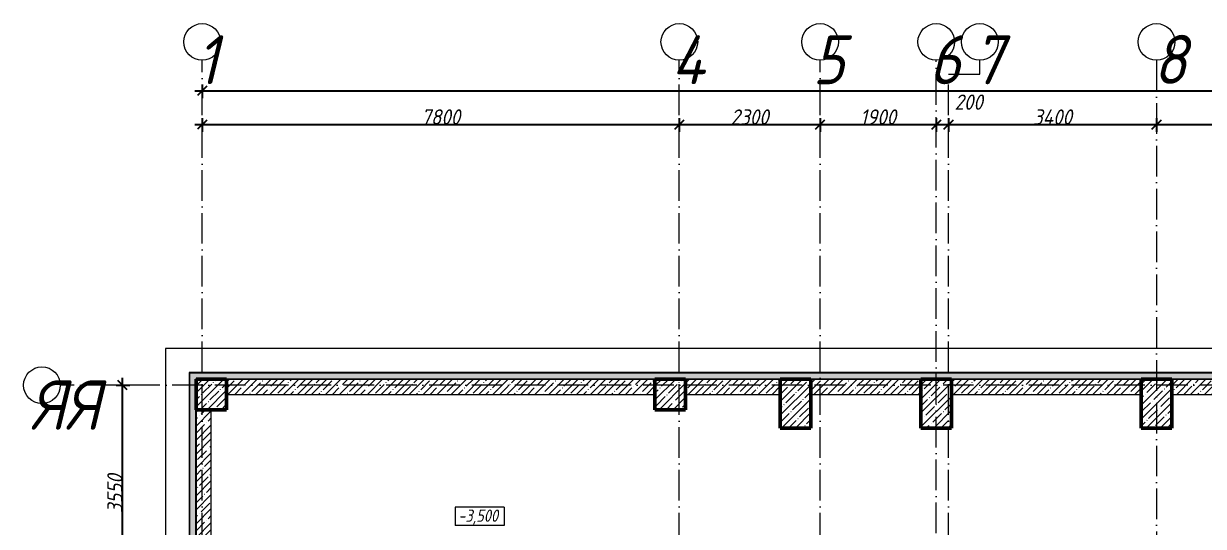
# Model space of a CAD drawing. Header units: millimetres. Extents: x -606178 to 312196, y -19338 to 632709.
# Drawn here: x -605336 to -586050, y 535068 to 543287 of the extents above; entities that cross this region are included whole.
import ezdxf

# ---------------------------------------------------------------- set-up
doc = ezdxf.new("R2010")
doc.units = ezdxf.units.MM
doc.linetypes.add('50_200_ШТРИХ_1Т_ш5_п1_п1_', pattern=[700, 500, -100, 0, -100])
for name, color, linetype, lineweight in [('A-____-____-DIMS', 7, 'Continuous', 9), ('A-FLOR-____-OTLN', 7, 'Continuous', 9), ('A-WALL-____-MCUT', 7, 'Continuous', 13), ('A-WALL-____-MCUT-1', 7, 'Continuous', 9), ('A-WALL-____-MCUT-3', 7, 'Continuous', 9), ('A-WALL-____-PATT-1', 7, 'Continuous', 9), ('A-WALL-FNSH-MCUT-1', 7, 'Continuous', 9), ('G-____-____-DIMS', 7, 'Continuous', 9), ('S-COLS-____-MCUT', 7, 'Continuous', 50), ('S-COLS-____-OTLN', 7, 'Continuous', 9), ('S-GRID-____-IDEN', 7, 'Continuous', 9), ('S-GRID-____-OTLN', 7, 'Continuous', 9), ('S-GRID-____-OTLN-1', 7, '50_200_ШТРИХ_1Т_ш5_п1_п1_', 9)]:
    doc.layers.add(name, color=color, linetype=linetype, lineweight=lineweight)
doc.styles.add('ISOCPEUR_I', font='isocpeui.ttf', dxfattribs={"width": 0.9, "height": 2.5})
doc.styles.add('ISOCPEUR_I_2', font='isocpeui.ttf', dxfattribs={"width": 0.85, "height": 2.3})
doc.styles.add('ISOCPEUR_I_9', font='isocpeui.ttf', dxfattribs={"width": 0.9, "height": 250})
doc.dimstyles.new('ISO-2_5_0_9К_БОЛЬШОЙ_ОСИ', dxfattribs={"dimscale": 304.8, "dimtxt": 248.995294, "dimasz": 0.492126, "dimexe": 0.393701, "dimexo": 0, "dimgap": 0, "dimtad": 1, "dimdec": 0, "dimzin": 0, "dimdsep": 46, "dimtxsty": 'ISOCPEUR_I_9', "dimblk1": 'OBLIQUE', "dimblk2": 'OBLIQUE', "dimsah": 1, "dimcen": 0.09, "dimdle": 0.393701, "dimazin": 0, "dimtfac": 1, "dimtdec": 4, "dimtix": 1, "dimtmove": 0, "dimatfit": 3, "dimfxl": 1, "dimtvp": 1, "dimtolj": 1, "dimtzin": 0, "dimarcsym": 2})
doc.dimstyles.new('ISO-2_5_0_9К_БОЛЬШОЙ_ОСИ_1', dxfattribs={"dimscale": 304.8, "dimtxt": 248.995294, "dimasz": 0.492126, "dimexe": 0.393701, "dimexo": 0, "dimgap": 0, "dimtad": 1, "dimdec": 0, "dimzin": 0, "dimdsep": 46, "dimtxsty": 'ISOCPEUR_I_9', "dimblk1": 'OBLIQUE', "dimblk2": 'OBLIQUE', "dimsah": 1, "dimcen": 0.09, "dimdle": 0.393701, "dimazin": 0, "dimtfac": 1, "dimtdec": 4, "dimtix": 1, "dimtmove": 1, "dimatfit": 3, "dimfxl": 1, "dimtvp": 1, "dimtolj": 1, "dimtzin": 0, "dimarcsym": 2})
doc.dimstyles.new('ISO-2_5_0_9К_БОЛЬШОЙ_ОСИ_2', dxfattribs={"dimscale": 304.8, "dimtxt": 248.995294, "dimasz": 0.492126, "dimexe": 0.393701, "dimexo": 0, "dimgap": 0, "dimtad": 1, "dimdec": 0, "dimzin": 0, "dimdsep": 46, "dimtxsty": 'ISOCPEUR_I_9', "dimblk1": 'OBLIQUE', "dimblk2": 'OBLIQUE', "dimsah": 1, "dimcen": 0.09, "dimdle": 0.393701, "dimazin": 0, "dimtfac": 1, "dimtdec": 4, "dimtix": 1, "dimtmove": 2, "dimatfit": 3, "dimfxl": 1, "dimtvp": 1, "dimtolj": 1, "dimtzin": 0, "dimarcsym": 2})
pattern_1 = [(45, (-600067.05, 451794.26), (-114.04925, 114.04925), []), (45, (-599953, 451794.26), (-114.04925, 114.04925), [201.612, -40.322, 3.353, -36.97])]
pattern_2 = [(0, (-600067.05, 451794.26), (120.967, 69.841), [80.645, -161.29]), (120, (-600067.05, 451794.26), (-120.96808, 69.84086), [80.645, -161.29]), (60, (-600067.05, 451794.26), (-8e-05, 139.68186), [0, -161.29, 80.645, 0])]

# ---------------------------------------------------------------- blocks, each defined once
blk = doc.blocks.new('BSC_Колонна _Прямоугольная - 500х800-25984396-АР1_Кладочный план подвала в осях 1-64_Ю-ЯЯ')
at = {"layer": 'S-COLS-____-OTLN'}
h = blk.add_hatch(dxfattribs=at)
h.set_pattern_fill('FP_2', color=256, style=0, pattern_type=2)
h.set_pattern_definition([(45, (-9650, -85281.04), (-114.04925, 114.04925), []), (45, (-9535.95, -85281.04), (-114.04925, 114.04925), [201.613, -40.323, 3.353, -36.97])])
h.paths.add_polyline_path([(-250, -400), (250, -400), (250, 400), (-250, 400)], flags=0)
at = {"layer": 'S-COLS-____-MCUT'}
for p, q in [((250, 400), (-250, 400)), ((-250, 400), (-250, -400)), ((250, -400), (250, 400)), ((-250, -400), (250, -400))]:
    blk.add_line(p, q, dxfattribs=at)
blk = doc.blocks.new('BSC_Колонна _Прямоугольная - 500х500-V20-АР1_Кладочный план подвала в осях 1-64_Ю-ЯЯ')
at = {"layer": 'S-COLS-____-OTLN'}
h = blk.add_hatch(dxfattribs=at)
h.set_pattern_fill('FP_26', color=256, style=0, pattern_type=2)
h.set_pattern_definition([(45, (2200, -85431.04), (-114.04925, 114.04925), []), (45, (2314.05, -85431.04), (-114.04925, 114.04925), [201.613, -40.323, 3.353, -36.97])])
h.paths.add_polyline_path([(-250, -250), (250, -250), (250, 250), (-250, 250)], flags=0)
at = {"layer": 'S-COLS-____-MCUT'}
for p, q in [((250, 250), (-250, 250)), ((-250, 250), (-250, -250)), ((250, -250), (250, 250)), ((-250, -250), (250, -250))]:
    blk.add_line(p, q, dxfattribs=at)
blk = doc.blocks.new('BSC_Колонна _Прямоугольная - 500х800-V56-АР1_Кладочный план подвала в осях 1-64_Ю-ЯЯ')
at = {"layer": 'S-COLS-____-OTLN'}
h = blk.add_hatch(dxfattribs=at)
h.set_pattern_fill('FP_69', color=256, style=0, pattern_type=2)
h.set_pattern_definition([(45, (-13250, -85281.04), (-114.04925, 114.04925), []), (45, (-13135.95, -85281.04), (-114.04925, 114.04925), [201.613, -40.323, 3.353, -36.97])])
h.paths.add_polyline_path([(-250, -400), (250, -400), (250, 400), (-250, 400)], flags=0)
at = {"layer": 'S-COLS-____-MCUT'}
for p, q in [((250, 400), (-250, 400)), ((-250, 400), (-250, -400)), ((250, -400), (250, 400)), ((-250, -400), (250, -400))]:
    blk.add_line(p, q, dxfattribs=at)
blk = doc.blocks.new('BSC_Колонна _Прямоугольная - 500х800-V101-АР1_Кладочный план подвала в осях 1-64_Ю-ЯЯ')
at = {"layer": 'S-COLS-____-OTLN'}
h = blk.add_hatch(dxfattribs=at)
h.set_pattern_fill('FP_117', color=256, style=0, pattern_type=2)
h.set_pattern_definition([(45, (-7350, -85281.04), (-114.04925, 114.04925), []), (45, (-7235.95, -85281.04), (-114.04925, 114.04925), [201.613, -40.323, 3.353, -36.97])])
h.paths.add_polyline_path([(-250, -400), (250, -400), (250, 400), (-250, 400)], flags=0)
at = {"layer": 'S-COLS-____-MCUT'}
for p, q in [((250, 400), (-250, 400)), ((-250, 400), (-250, -400)), ((250, -400), (250, 400)), ((-250, -400), (250, -400))]:
    blk.add_line(p, q, dxfattribs=at)
blk = doc.blocks.new('Ось сетки - Круг_Ø6_00__ISO-2_5_0_9K_-25732049-АР1_Кладочный план подвала в осях 1-64_Ю-ЯЯ')
at = {"layer": 'S-GRID-____-IDEN'}
blk.add_circle((0, 0), 3, dxfattribs=at)
blk = doc.blocks.new('_Oblique')
at = {"color": 0, "linetype": 'ByBlock', "lineweight": -2}
blk.add_line((-0.5, -0.5), (0.5, 0.5), dxfattribs=at)
blk = doc.blocks.new('*D3738')
at = {"layer": 'A-____-____-DIMS', "color": 0, "lineweight": -2, "transparency": 16777216}
for p, q in [((-603718, 533705), (-603718, 537495)), ((-603825, 537375), (-603598, 537375)), ((-603825, 533825), (-603598, 533825))]:
    blk.add_line(p, q, dxfattribs=at)
at = {"layer": 'Defpoints', "color": 0, "transparency": 16777216}
for p in [(-603825, 537375), (-603718, 537375), (-603825, 533825)]:
    blk.add_point(p, dxfattribs=at)
at = {"layer": 'A-____-____-DIMS', "color": 0, "lineweight": -2, "transparency": 16777216, "xscale": 150, "yscale": 150, "zscale": 150}
for p, rotation in [((-603718, 537375), 90), ((-603718, 533825), 270)]:
    blk.add_blockref('_Oblique', p, dxfattribs=dict(at, rotation=rotation))
at = {"layer": 'A-____-____-DIMS', "color": 0, "transparency": 16777216, "insert": (-603843, 535600), "char_height": 250, "width": 758.48, "attachment_point": 5, "rotation": 90, "style": 'ISOCPEUR_I_9'}
blk.add_mtext('\\A1;3550', dxfattribs=at)
blk = doc.blocks.new('*D3741')
at = {"layer": 'A-____-____-DIMS', "color": 0, "lineweight": -2, "transparency": 16777216}
for p, q in [((-602417, 541741), (-602417, 541515)), ((-594617, 541741), (-594617, 541515)), ((-602537, 541635), (-594497, 541635))]:
    blk.add_line(p, q, dxfattribs=at)
at = {"layer": 'Defpoints', "color": 0, "transparency": 16777216}
for p in [(-602417, 541741), (-594617, 541741), (-594617, 541635)]:
    blk.add_point(p, dxfattribs=at)
at = {"layer": 'A-____-____-DIMS', "color": 0, "lineweight": -2, "transparency": 16777216, "xscale": 150, "yscale": 150, "zscale": 150, "rotation": 180}
blk.add_blockref('_Oblique', (-602417, 541635), dxfattribs=at)
at = {"layer": 'A-____-____-DIMS', "color": 0, "lineweight": -2, "transparency": 16777216, "xscale": 150, "yscale": 150, "zscale": 150}
blk.add_blockref('_Oblique', (-594617, 541635), dxfattribs=at)
at = {"layer": 'A-____-____-DIMS', "color": 0, "transparency": 16777216, "insert": (-598517, 541761), "char_height": 250, "width": 758.48, "attachment_point": 5, "style": 'ISOCPEUR_I_9'}
blk.add_mtext('\\A1;7800', dxfattribs=at)
blk = doc.blocks.new('*D3742')
at = {"layer": 'A-____-____-DIMS', "color": 0, "lineweight": -2, "transparency": 16777216}
for p, q in [((-594617, 541741), (-594617, 541515)), ((-592317, 541741), (-592317, 541515)), ((-594737, 541635), (-592197, 541635))]:
    blk.add_line(p, q, dxfattribs=at)
at = {"layer": 'Defpoints', "color": 0, "transparency": 16777216}
for p in [(-594617, 541741), (-592317, 541741), (-592317, 541635)]:
    blk.add_point(p, dxfattribs=at)
at = {"layer": 'A-____-____-DIMS', "color": 0, "lineweight": -2, "transparency": 16777216, "xscale": 150, "yscale": 150, "zscale": 150, "rotation": 180}
blk.add_blockref('_Oblique', (-594617, 541635), dxfattribs=at)
at = {"layer": 'A-____-____-DIMS', "color": 0, "lineweight": -2, "transparency": 16777216, "xscale": 150, "yscale": 150, "zscale": 150}
blk.add_blockref('_Oblique', (-592317, 541635), dxfattribs=at)
at = {"layer": 'A-____-____-DIMS', "color": 0, "transparency": 16777216, "insert": (-593467, 541760), "char_height": 250, "width": 758.48, "attachment_point": 5, "style": 'ISOCPEUR_I_9'}
blk.add_mtext('\\A1;2300', dxfattribs=at)
blk = doc.blocks.new('*D3743')
at = {"layer": 'A-____-____-DIMS', "color": 0, "lineweight": -2, "transparency": 16777216}
for p, q in [((-592317, 541741), (-592317, 541515)), ((-590417, 541741), (-590417, 541515)), ((-592437, 541635), (-590297, 541635))]:
    blk.add_line(p, q, dxfattribs=at)
at = {"layer": 'Defpoints', "color": 0, "transparency": 16777216}
for p in [(-592317, 541741), (-590417, 541741), (-590417, 541635)]:
    blk.add_point(p, dxfattribs=at)
at = {"layer": 'A-____-____-DIMS', "color": 0, "lineweight": -2, "transparency": 16777216, "xscale": 150, "yscale": 150, "zscale": 150, "rotation": 180}
blk.add_blockref('_Oblique', (-592317, 541635), dxfattribs=at)
at = {"layer": 'A-____-____-DIMS', "color": 0, "lineweight": -2, "transparency": 16777216, "xscale": 150, "yscale": 150, "zscale": 150}
blk.add_blockref('_Oblique', (-590417, 541635), dxfattribs=at)
at = {"layer": 'A-____-____-DIMS', "color": 0, "transparency": 16777216, "insert": (-591367, 541760), "char_height": 250, "width": 701.02, "attachment_point": 5, "style": 'ISOCPEUR_I_9'}
blk.add_mtext('\\A1;1900', dxfattribs=at)
blk = doc.blocks.new('*D3744')
at = {"layer": 'A-____-____-DIMS', "color": 0, "lineweight": -2, "transparency": 16777216}
for p, q in [((-590417, 541741), (-590417, 541515)), ((-590217, 541741), (-590217, 541515)), ((-590537, 541635), (-590097, 541635))]:
    blk.add_line(p, q, dxfattribs=at)
at = {"layer": 'Defpoints', "color": 0, "transparency": 16777216}
for p in [(-590417, 541741), (-590217, 541741), (-590217, 541635)]:
    blk.add_point(p, dxfattribs=at)
at = {"layer": 'A-____-____-DIMS', "color": 0, "lineweight": -2, "transparency": 16777216, "xscale": 150, "yscale": 150, "zscale": 150, "rotation": 180}
blk.add_blockref('_Oblique', (-590417, 541635), dxfattribs=at)
at = {"layer": 'A-____-____-DIMS', "color": 0, "lineweight": -2, "transparency": 16777216, "xscale": 150, "yscale": 150, "zscale": 150}
blk.add_blockref('_Oblique', (-590217, 541635), dxfattribs=at)
at = {"layer": 'A-____-____-DIMS', "color": 0, "transparency": 16777216, "insert": (-590119, 542128), "char_height": 250, "width": 568.86, "attachment_point": 1, "line_spacing_factor": 1.149209, "style": 'ISOCPEUR_I_9'}
blk.add_mtext('\\A1;200', dxfattribs=at)
blk = doc.blocks.new('*D3745')
at = {"layer": 'A-____-____-DIMS', "color": 0, "lineweight": -2, "transparency": 16777216}
for p, q in [((-590217, 541741), (-590217, 541515)), ((-586817, 541741), (-586817, 541515)), ((-590337, 541635), (-586697, 541635))]:
    blk.add_line(p, q, dxfattribs=at)
at = {"layer": 'Defpoints', "color": 0, "transparency": 16777216}
for p in [(-590217, 541741), (-586817, 541741), (-586817, 541635)]:
    blk.add_point(p, dxfattribs=at)
at = {"layer": 'A-____-____-DIMS', "color": 0, "lineweight": -2, "transparency": 16777216, "xscale": 150, "yscale": 150, "zscale": 150, "rotation": 180}
blk.add_blockref('_Oblique', (-590217, 541635), dxfattribs=at)
at = {"layer": 'A-____-____-DIMS', "color": 0, "lineweight": -2, "transparency": 16777216, "xscale": 150, "yscale": 150, "zscale": 150}
blk.add_blockref('_Oblique', (-586817, 541635), dxfattribs=at)
at = {"layer": 'A-____-____-DIMS', "color": 0, "transparency": 16777216, "insert": (-588517, 541760), "char_height": 250, "width": 781.46, "attachment_point": 5, "style": 'ISOCPEUR_I_9'}
blk.add_mtext('\\A1;3400', dxfattribs=at)
blk = doc.blocks.new('*D3746')
at = {"layer": 'A-____-____-DIMS', "color": 0, "lineweight": -2, "transparency": 16777216}
for p, q in [((-586817, 541741), (-586817, 541515)), ((-582117, 541741), (-582117, 541515)), ((-586937, 541635), (-581997, 541635))]:
    blk.add_line(p, q, dxfattribs=at)
at = {"layer": 'Defpoints', "color": 0, "transparency": 16777216}
for p in [(-586817, 541741), (-582117, 541741), (-582117, 541635)]:
    blk.add_point(p, dxfattribs=at)
at = {"layer": 'A-____-____-DIMS', "color": 0, "lineweight": -2, "transparency": 16777216, "xscale": 150, "yscale": 150, "zscale": 150, "rotation": 180}
blk.add_blockref('_Oblique', (-586817, 541635), dxfattribs=at)
at = {"layer": 'A-____-____-DIMS', "color": 0, "lineweight": -2, "transparency": 16777216, "xscale": 150, "yscale": 150, "zscale": 150}
blk.add_blockref('_Oblique', (-582117, 541635), dxfattribs=at)
at = {"layer": 'A-____-____-DIMS', "color": 0, "transparency": 16777216, "insert": (-584467, 541761), "char_height": 250, "width": 781.46, "attachment_point": 5, "style": 'ISOCPEUR_I_9'}
blk.add_mtext('\\A1;4700', dxfattribs=at)
blk = doc.blocks.new('*D3780')
at = {"layer": 'A-____-____-DIMS', "color": 0, "lineweight": -2, "transparency": 16777216}
for p, q in [((-602537, 542187), (-551184, 542187)), ((-602417, 542293), (-602417, 542067)), ((-498797, 542187), (-550305, 542187)), ((-498917, 542293), (-498917, 542067))]:
    blk.add_line(p, q, dxfattribs=at)
at = {"layer": 'Defpoints', "color": 0, "transparency": 16777216}
for p in [(-602417, 542293), (-498917, 542293), (-498917, 542187)]:
    blk.add_point(p, dxfattribs=at)
at = {"layer": 'A-____-____-DIMS', "color": 0, "lineweight": -2, "transparency": 16777216, "xscale": 150, "yscale": 150, "zscale": 150, "rotation": 180}
blk.add_blockref('_Oblique', (-602417, 542187), dxfattribs=at)
at = {"layer": 'A-____-____-DIMS', "color": 0, "lineweight": -2, "transparency": 16777216, "xscale": 150, "yscale": 150, "zscale": 150}
blk.add_blockref('_Oblique', (-498917, 542187), dxfattribs=at)
at = {"layer": 'A-____-____-DIMS', "color": 0, "transparency": 16777216, "insert": (-551284, 542514), "char_height": 250, "width": 1080.26, "attachment_point": 1, "line_spacing_factor": 1.149209, "style": 'ISOCPEUR_I_9'}
blk.add_mtext('\\A1;103500', dxfattribs=at)
blk = doc.blocks.new('Высотные отметки - 9_5х3_5_h_-17668430-АР1_Кладочный план подвала в осях 1-64_Ю-ЯЯ')
at = {"layer": 'G-____-____-DIMS'}
for p, q in [((-4, 3), (-4, 0)), ((4, 3), (-4, 3)), ((4, 3), (4, 0)), ((4, 0), (-4, 0))]:
    blk.add_line(p, q, dxfattribs=at)

msp = doc.modelspace()

# ---------------------------------------------------------------- hatches: boundary and pattern name
at = {"layer": 'A-WALL-____-PATT-1'}
h = msp.add_hatch(dxfattribs=at)
h.set_pattern_fill('FP_54', color=256, style=0, pattern_type=2)
h.set_pattern_definition(pattern_2)
h.paths.add_polyline_path([(-602519.047, 506873.3011), (-602519.047, 537577.3011), (-602619.047, 537577.3011), (-602619.047, 506873.3011)], flags=0)
h = msp.add_hatch(dxfattribs=at)
h.set_pattern_fill('FP_54', color=256, style=0, pattern_type=2)
h.set_pattern_definition(pattern_2)
h.paths.add_polyline_path([(-498815.047, 537477.3011), (-498815.047, 537577.3011), (-574017.047, 537577.3011), (-574017.047, 537477.3011), (-498817.047, 537477.3011)], flags=0)
h.paths.add_polyline_path([(-575617.047, 537477.3011), (-575617.047, 537577.3011), (-602519.047, 537577.3011), (-602519.047, 537477.3011), (-578871.5317, 537477.3011)], flags=0)
h = msp.add_hatch(dxfattribs=at)
h.set_pattern_fill('FP_1', color=256, style=0, pattern_type=2)
h.set_pattern_definition(pattern_1)
h.paths.add_polyline_path([(-595017.047, 537225.3011), (-595017.047, 537475.3011), (-602017.047, 537475.3011), (-602017.047, 537225.3011)], flags=0)
h = msp.add_hatch(dxfattribs=at)
h.set_pattern_fill('FP_1', color=256, style=0, pattern_type=2)
h.set_pattern_definition(pattern_1)
h.paths.add_polyline_path([(-592967.047, 537225.3011), (-592967.047, 537475.3011), (-594517.047, 537475.3011), (-594517.047, 537225.3011), (-593011.2665, 537225.3011)], flags=0)
h = msp.add_hatch(dxfattribs=at)
h.set_pattern_fill('FP_1', color=256, style=0, pattern_type=2)
h.set_pattern_definition(pattern_1)
h.paths.add_polyline_path([(-592467.047, 537225.3011), (-590667.047, 537225.3011), (-590667.047, 537475.3011), (-592467.047, 537475.3011)], flags=0)
h = msp.add_hatch(dxfattribs=at)
h.set_pattern_fill('FP_1', color=256, style=0, pattern_type=2)
h.set_pattern_definition(pattern_1)
h.paths.add_polyline_path([(-587067.047, 537225.3011), (-587067.047, 537475.3011), (-590167.047, 537475.3011), (-590167.047, 537225.3011)], flags=0)
h = msp.add_hatch(dxfattribs=at)
h.set_pattern_fill('FP_1', color=256, style=0, pattern_type=2)
h.set_pattern_definition(pattern_1)
h.paths.add_polyline_path([(-586567.047, 537225.3011), (-582367.047, 537225.3011), (-582367.047, 537475.3011), (-586567.047, 537475.3011)], flags=0)
h = msp.add_hatch(dxfattribs=at)
h.set_pattern_fill('FP_1', color=256, style=0, pattern_type=2)
h.set_pattern_definition(pattern_1)
h.paths.add_polyline_path([(-602517.047, 534075.3011), (-602267.047, 534075.3011), (-602267.047, 536975.3011), (-602517.047, 536975.3011)], flags=0)
at = {"layer": 'S-COLS-____-OTLN'}
h = msp.add_hatch(dxfattribs=at)
h.set_pattern_fill('FP_1', color=256, style=0, pattern_type=2)
h.set_pattern_definition(pattern_1)
h.paths.add_polyline_path([(-595017.047, 536975.3011), (-594517.047, 536975.3011), (-594517.047, 537475.3011), (-595017.047, 537475.3011)], flags=0)

# ---------------------------------------------------------------- linework, layer by layer
at = {"layer": 'A-FLOR-____-OTLN'}
for p, q in [((-549917.047, 537975.3011), (-603017.047, 537975.3011)), ((-603017.047, 537975.3011), (-603017.047, 506475.3011))]:
    msp.add_line(p, q, dxfattribs=at)
at = {"layer": 'A-WALL-____-MCUT'}
for p, q in [((-602627.047, 537585.3011), (-602627.047, 506865.3011)), ((-575617.047, 537585.3011), (-602627.047, 537585.3011)), ((-602619.047, 506873.3011), (-602619.047, 537577.3011)), ((-602619.047, 537577.3011), (-575617.047, 537577.3011))]:
    msp.add_line(p, q, dxfattribs=at)
at = {"layer": 'A-WALL-____-MCUT-1'}
for p, q in [((-595017.047, 537475.3011), (-602017.047, 537475.3011)), ((-595017.047, 537225.3011), (-595017.047, 537475.3011)), ((-592967.047, 537475.3011), (-594517.047, 537475.3011)), ((-594517.047, 537475.3011), (-594517.047, 537225.3011)), ((-590667.047, 537475.3011), (-592467.047, 537475.3011)), ((-590167.047, 537475.3011), (-587067.047, 537475.3011)), ((-587067.047, 537475.3011), (-590167.047, 537475.3011)), ((-586567.047, 537475.3011), (-582367.047, 537475.3011)), ((-582367.047, 537475.3011), (-586567.047, 537475.3011)), ((-602017.047, 537225.3011), (-595017.047, 537225.3011)), ((-594517.047, 537225.3011), (-592967.047, 537225.3011)), ((-592467.047, 537225.3011), (-590667.047, 537225.3011)), ((-590167.047, 537225.3011), (-587067.047, 537225.3011)), ((-586567.047, 537225.3011), (-582367.047, 537225.3011)), ((-602517.047, 536975.3011), (-602517.047, 534075.3011)), ((-602267.047, 534075.3011), (-602267.047, 536975.3011))]:
    msp.add_line(p, q, dxfattribs=at)
at = {"layer": 'A-WALL-____-MCUT-3'}
for p, q in [((-602519.047, 506973.3011), (-602519.047, 537477.3011)), ((-602519.047, 537477.3011), (-575617.047, 537477.3011))]:
    msp.add_line(p, q, dxfattribs=at)
at = {"layer": 'A-WALL-FNSH-MCUT-1'}
for p, q in [((-602017.047, 537475.3011), (-592967.047, 537475.3011)), ((-592467.047, 537475.3011), (-590667.047, 537475.3011))]:
    msp.add_line(p, q, dxfattribs=at)
at = {"layer": 'S-COLS-____-MCUT'}
for p, q in [((-594517.047, 537475.3011), (-595017.047, 537475.3011)), ((-595017.047, 537475.3011), (-595017.047, 536975.3011)), ((-594517.047, 536975.3011), (-594517.047, 537475.3011)), ((-595017.047, 536975.3011), (-594517.047, 536975.3011))]:
    msp.add_line(p, q, dxfattribs=at)
at = {"layer": 'S-GRID-____-OTLN'}
for p, q in [((-589705.5488, 542462.1366), (-589705.5488, 542687.1106)), ((-590217.047, 542462.1366), (-589705.5488, 542462.1366))]:
    msp.add_line(p, q, dxfattribs=at)
at = {"layer": 'S-GRID-____-OTLN-1'}
for p, q in [((-602417.047, 504685.847), (-602417.047, 542687.1106)), ((-594617.047, 504685.847), (-594617.047, 542687.1106)), ((-592317.047, 504685.847), (-592317.047, 542687.1106)), ((-590417.047, 504854.804), (-590417.047, 542687.1106)), ((-586817.047, 542687.1106), (-586817.047, 504685.847)), ((-590217.047, 504685.847), (-590217.047, 542462.1366)), ((-495992.6403, 537375.3011), (-604735.8172, 537375.3011))]:
    msp.add_line(p, q, dxfattribs=at)

# ---------------------------------------------------------------- block references
at = {"layer": 'G-____-____-DIMS', "xscale": 99.99999999999993, "yscale": 99.99999999999993, "zscale": 99.99999999999993}
msp.add_blockref('Высотные отметки - 9_5х3_5_h_-17668430-АР1_Кладочный план подвала в осях 1-64_Ю-ЯЯ', (-597878.9077, 535081.7508), dxfattribs=at)
at = {"layer": 'S-COLS-____-OTLN'}
for name, p in [('BSC_Колонна _Прямоугольная - 500х500-V20-АР1_Кладочный план подвала в осях 1-64_Ю-ЯЯ', (-602267.047, 537225.3011)), ('BSC_Колонна _Прямоугольная - 500х800-V101-АР1_Кладочный план подвала в осях 1-64_Ю-ЯЯ', (-592717.047, 537075.3011)), ('BSC_Колонна _Прямоугольная - 500х800-25984396-АР1_Кладочный план подвала в осях 1-64_Ю-ЯЯ', (-590417.047, 537075.3011)), ('BSC_Колонна _Прямоугольная - 500х800-V56-АР1_Кладочный план подвала в осях 1-64_Ю-ЯЯ', (-586817.047, 537075.3011))]:
    msp.add_blockref(name, p, dxfattribs=at)
at = {"layer": 'S-GRID-____-IDEN', "xscale": 99.99999999999993, "yscale": 99.99999999999993, "zscale": 99.99999999999993}
for p in [(-602417.047, 542987.1106), (-594617.047, 542987.1106), (-592317.047, 542987.1106), (-590417.047, 542987.1106), (-589705.5488, 542987.1106)]:
    msp.add_blockref('Ось сетки - Круг_Ø6_00__ISO-2_5_0_9K_-25732049-АР1_Кладочный план подвала в осях 1-64_Ю-ЯЯ', p, dxfattribs=at)
for p, rotation in [((-586817.047, 542987.1106), 180), ((-605035.8172, 537375.3011), 89.9999999999998)]:
    msp.add_blockref('Ось сетки - Круг_Ø6_00__ISO-2_5_0_9K_-25732049-АР1_Кладочный план подвала в осях 1-64_Ю-ЯЯ', p, dxfattribs=dict(at, rotation=rotation))

# ---------------------------------------------------------------- texts
at = {"layer": 'G-____-____-DIMS', "insert": (-598229.4815, 535343.042), "char_height": 200, "width": 841.377075, "attachment_point": 1, "line_spacing_factor": 1.149209, "style": 'ISOCPEUR_I_2'}
msp.add_mtext('-3,500', dxfattribs=at)
at = {"layer": 'S-GRID-____-IDEN', "char_height": 800, "attachment_point": 1, "style": 'ISOCPEUR_I'}
for s, insert, width in [('\\fISOCPEUR|b0|i1|c204|p34|;\\W.9;1', (-602514.8753, 543095.8852), 144.30375), ('\\fISOCPEUR|b0|i1|c204|p34|;\\W.9;4', (-594747.7253, 543095.8852), 223.670812), ('\\fISOCPEUR|b0|i1|c204|p34|;\\W.9;5', (-592438.7253, 543095.8852), 202.02525), ('\\fISOCPEUR|b0|i1|c204|p34|;\\W.9;6', (-590538.7253, 543095.8852), 202.02525), ('\\fISOCPEUR|b0|i1|c204|p34|;\\W.9;7', (-589827.2271, 543095.8852), 202.02525), ('\\fISOCPEUR|b0|i1|c204|p34|;\\W.9;8', (-586868.1686, 543101.0442), 202.02525), ('ЯЯ', (-605220.8876, 537451.377), 447.341625)]:
    msp.add_mtext(s, dxfattribs=dict(at, insert=insert, width=width))

# ---------------------------------------------------------------- dimensions: what is measured, and where the dimension line sits
at = {"layer": 'A-____-____-DIMS'}
for base, p1, p2, dimstyle, override, picture, middle in [((-498917.047, 542186.9277), (-602417.047, 542292.9937), (-498917.047, 542292.9937), 'ISO-2_5_0_9К_БОЛЬШОЙ_ОСИ_2', {"dimtxt": 400, "dimpost": '<>', "dimfxl": 103500}, '*D3780', (-550744.1967, 542346.875)), ((-590217.047, 541634.7084), (-590417.047, 541740.7745), (-590217.047, 541740.7745), 'ISO-2_5_0_9К_БОЛЬШОЙ_ОСИ_1', {"dimtxt": 400, "dimpost": '<>', "dimfxl": 200}, '*D3744', (-589834.6028, 541794.6557))]:
    dim = msp.add_linear_dim(base=base, p1=p1, p2=p2, dimstyle=dimstyle, override=override, dxfattribs=at)
    dim.commit()
    dim.dimension.update_dxf_attribs({"geometry": picture, "text_midpoint": middle, "dimtype": 160})
for base, p1, p2, override, picture, middle in [((-594617.047, 541634.7084), (-602417.047, 541740.7745), (-594617.047, 541740.7745), {"dimtxt": 400, "dimpost": '<>', "dimfxl": 7800}, '*D3741', (-598517.047, 541761.3183)), ((-592317.047, 541634.7084), (-594617.047, 541740.7745), (-592317.047, 541740.7745), {"dimtxt": 400, "dimpost": '<>', "dimfxl": 2300}, '*D3742', (-593467.047, 541759.7084)), ((-590417.047, 541634.7084), (-592317.047, 541740.7745), (-590417.047, 541740.7745), {"dimtxt": 400, "dimpost": '<>', "dimfxl": 1900}, '*D3743', (-591367.047, 541759.7084)), ((-586817.047, 541634.7084), (-590217.047, 541740.7745), (-586817.047, 541740.7745), {"dimtxt": 400, "dimpost": '<>', "dimfxl": 3400}, '*D3745', (-588517.047, 541759.7084)), ((-582117.047, 541634.7084), (-586817.047, 541740.7745), (-582117.047, 541740.7745), {"dimtxt": 400, "dimpost": '<>', "dimfxl": 4700}, '*D3746', (-584467.047, 541761.3183))]:
    dim = msp.add_linear_dim(base=base, p1=p1, p2=p2, dimstyle='ISO-2_5_0_9К_БОЛЬШОЙ_ОСИ', override=override, dxfattribs=at)
    dim.commit()
    dim.dimension.update_dxf_attribs({"geometry": picture, "text_midpoint": middle})
dim = msp.add_linear_dim(base=(-603718.4425, 537375.3011), p1=(-603824.5086, 533825.3011), p2=(-603824.5086, 537375.3011), angle=90, dimstyle='ISO-2_5_0_9К_БОЛЬШОЙ_ОСИ', override={"dimtxt": 400, "dimpost": '<>', "dimfxl": 3550}, dxfattribs=at)
dim.commit()
dim.dimension.update_dxf_attribs({"geometry": '*D3738', "text_midpoint": (-603843.4425, 535600.3011)})

doc.saveas('drawing.dxf')
